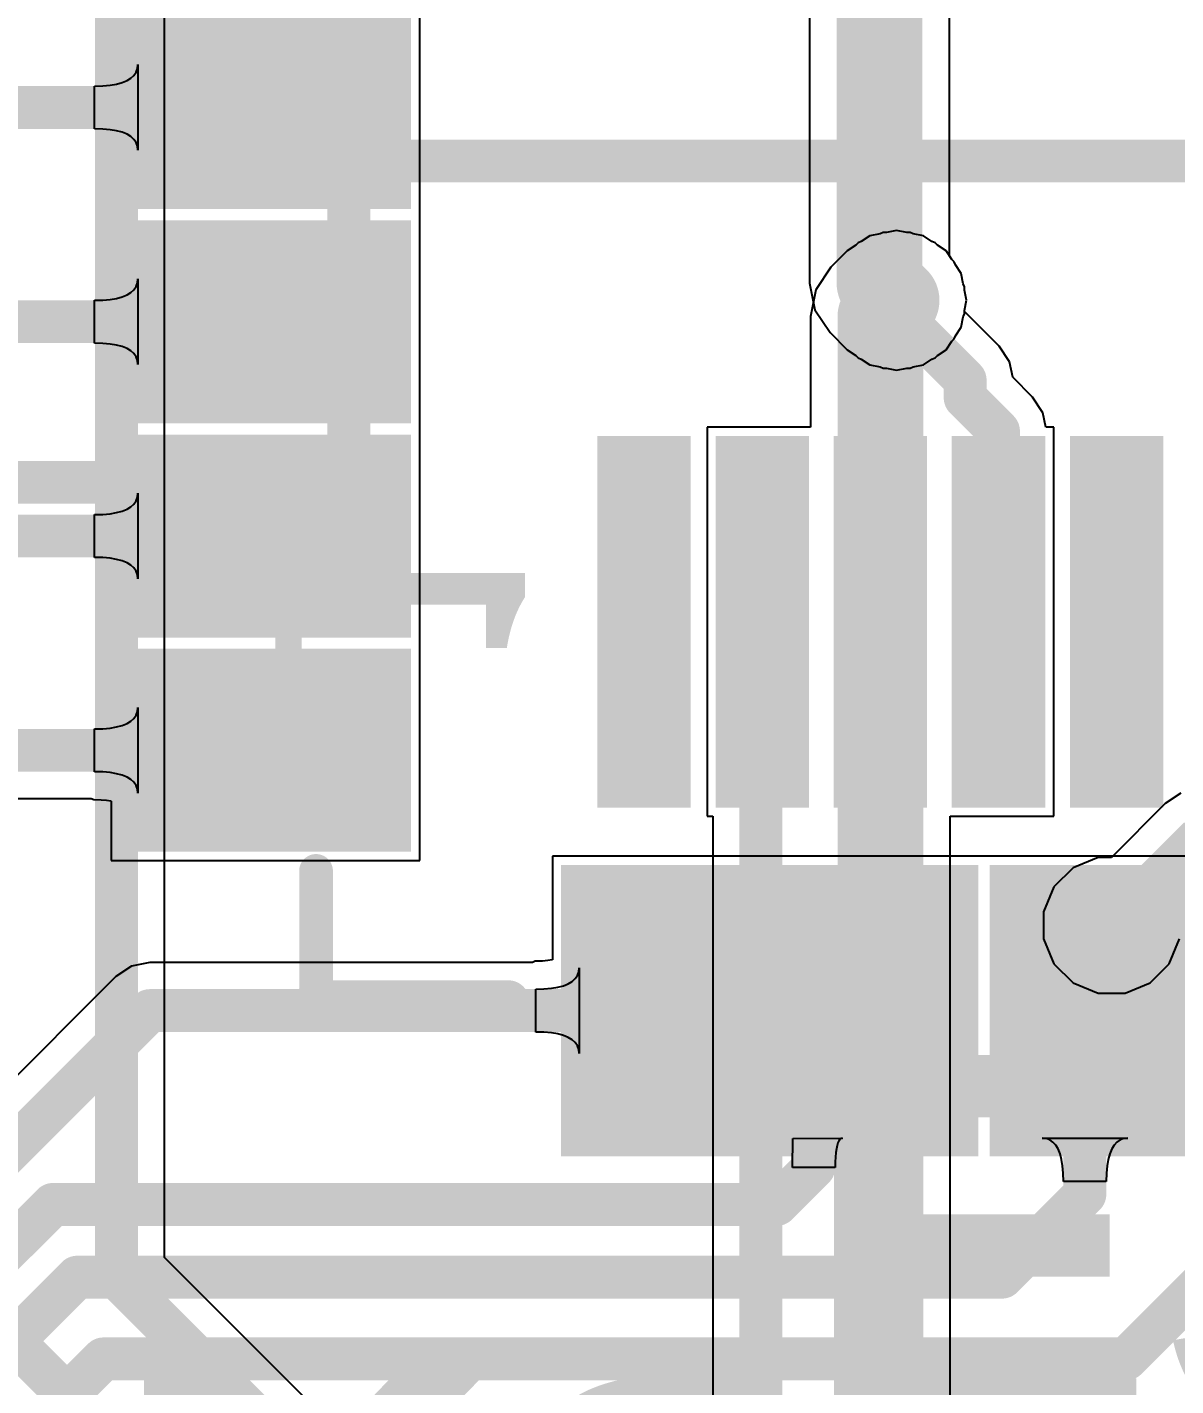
# Model space of a CAD drawing. Header units: millimetres. Extents: x 263 to 304.8, y 57.6 to 115.4.
# Drawn here: x 277.63 to 284.43, y 87.52 to 95.57 of the extents above; entities that cross this region are included whole.
import ezdxf

# ---------------------------------------------------------------- set-up
doc = ezdxf.new("R2010")
doc.units = ezdxf.units.MM
for name, color, linetype in [('BottomLayer', 5, 'Continuous'), ('BottomOverlay', 54, 'Continuous'), ('BottomPaste', 16, 'Continuous'), ('BottomSolder', 6, 'Continuous'), ('TopLayer', 1, 'Continuous'), ('TopOverlay', 2, 'Continuous'), ('TopPaste', 8, 'Continuous'), ('TopSolder', 216, 'Continuous'), ('ViaHoleLayer', 16, 'Continuous')]:
    doc.layers.add(name, color=color, linetype=linetype)
doc.styles.add('Arial', font='arialbd.ttf', dxfattribs={"height": 0.2})

# ---------------------------------------------------------------- blocks, each defined once
blk = doc.blocks.new('ST7789V_12P___B_3')
at = {"layer": 'BottomLayer'}
for points in [[(-1.82579772, 7.6060046), (0.17419828, 7.6060046), (0.17419828, 7.2559926), (-1.82579772, 7.2559926)], [(-1.82579772, 6.906006000000001), (0.17419828, 6.906006000000001), (0.17419828, 6.555994), (-1.82579772, 6.555994)], [(-1.82579772, 6.206004859999999), (0.17419828, 6.206004859999999), (0.17419828, 5.85599286), (-1.82579772, 5.85599286)], [(-1.82579772, 5.506003719999999), (0.17419828, 5.506003719999999), (0.17419828, 5.155991719999999), (-1.82579772, 5.155991719999999)], [(-1.82579772, 4.806005119999999), (0.17419828, 4.806005119999999), (0.17419828, 4.45599312), (-1.82579772, 4.45599312)]]:
    blk.add_hatch(color=5, dxfattribs=at).paths.add_polyline_path(points)
at = {"layer": 'BottomPaste'}
for points in [[(-1.82579772, 7.6060046), (0.17419828, 7.6060046), (0.17419828, 7.2559926), (-1.82579772, 7.2559926)], [(-1.82579772, 6.906006000000001), (0.17419828, 6.906006000000001), (0.17419828, 6.555994), (-1.82579772, 6.555994)], [(-1.82579772, 6.206004859999999), (0.17419828, 6.206004859999999), (0.17419828, 5.85599286), (-1.82579772, 5.85599286)], [(-1.82579772, 5.506003719999999), (0.17419828, 5.506003719999999), (0.17419828, 5.155991719999999), (-1.82579772, 5.155991719999999)], [(-1.82579772, 4.806005119999999), (0.17419828, 4.806005119999999), (0.17419828, 4.45599312), (-1.82579772, 4.45599312)]]:
    blk.add_hatch(color=16, dxfattribs=at).paths.add_polyline_path(points)
at = {"layer": 'BottomSolder'}
for points in [[(-1.92739772, 7.7076046), (0.27579828, 7.7076046), (0.27579828, 7.1543926), (-1.92739772, 7.1543926)], [(-1.92739772, 7.007606), (0.27579828, 7.007606), (0.27579828, 6.454394), (-1.92739772, 6.454394)], [(-1.92739772, 6.30760486), (0.27579828, 6.30760486), (0.27579828, 5.754392859999999), (-1.92739772, 5.754392859999999)], [(-1.92739772, 5.607603719999999), (0.27579828, 5.607603719999999), (0.27579828, 5.05439172), (-1.92739772, 5.05439172)], [(-1.92739772, 4.907605119999999), (0.27579828, 4.907605119999999), (0.27579828, 4.354393119999999), (-1.92739772, 4.354393119999999)]]:
    blk.add_hatch(color=6, dxfattribs=at).paths.add_polyline_path(points)
at = {"layer": 'BottomOverlay', "const_width": 0.254}
for points in [[(0, 13.51759806), (0, 9.18100018)], [(0, 9.18100018), (1.905, 9.18100018)], [(1.905, 9.18100018), (1.905, -2.18240356)]]:
    blk.add_lwpolyline(points, dxfattribs=at)
at = {"layer": 'BottomOverlay', "const_width": 0.127}
for points in [[(-0.0635, 9.18100018, 1), (0.0635, 9.18100018, 1)], [(-0.0635, 9.18100018, 1), (0.0635, 9.18100018, 1)], [(1.8415, 9.18100018, 1), (1.9685, 9.18100018, 1)], [(1.8415, 9.18100018, 1), (1.9685, 9.18100018, 1)]]:
    blk.add_lwpolyline(points, format="xyb", close=True, dxfattribs=at)
at = {"layer": 'BottomOverlay', "text_generation_flag": 2}
blk.add_text('1', height=1.524, rotation=180, dxfattribs=at).set_placement((-1.18140226, 9.6175957))
blk = doc.blocks.new('ESP32S3_WROOM_1_5')
at = {"layer": 'TopLayer'}
for points in [[(-10.07450106, -3.03749583), (-8.550501059999998, -3.03749583), (-8.550501059999998, -4.03749637), (-10.07450106, -4.03749637)], [(-10.07450106, -4.30749837), (-8.550501059999998, -4.30749837), (-8.550501059999998, -5.30749891), (-10.07450106, -5.30749891)], [(-10.07449598, -5.57749837), (-8.550495979999999, -5.57749837), (-8.550495979999999, -6.57749891), (-10.07449598, -6.57749891)], [(-10.07449852, -6.847500909999999), (-8.55049852, -6.847500909999999), (-8.55049852, -7.847501449999999), (-10.07449852, -7.847501449999999)], [(-7.459600269999999, -9.652), (-7.459600269999999, -8.128), (-6.459599729999999, -8.128), (-6.459599729999999, -9.652)], [(-6.18959773, -9.65200254), (-6.18959773, -8.12800254), (-5.18959719, -8.12800254), (-5.18959719, -9.65200254)], [(-4.919600269999999, -9.65200254), (-4.919600269999999, -8.12800254), (-3.91959973, -8.12800254), (-3.91959973, -9.65200254)]]:
    blk.add_hatch(color=1, dxfattribs=at).paths.add_polyline_path(points)
at = {"layer": 'TopPaste'}
for points in [[(-10.07450106, -3.03749583), (-8.550501059999998, -3.03749583), (-8.550501059999998, -4.03749637), (-10.07450106, -4.03749637)], [(-10.07450106, -4.30749837), (-8.550501059999998, -4.30749837), (-8.550501059999998, -5.30749891), (-10.07450106, -5.30749891)], [(-10.07449598, -5.57749837), (-8.550495979999999, -5.57749837), (-8.550495979999999, -6.57749891), (-10.07449598, -6.57749891)], [(-10.07449852, -6.847500909999999), (-8.55049852, -6.847500909999999), (-8.55049852, -7.847501449999999), (-10.07449852, -7.847501449999999)], [(-7.459600269999999, -9.652), (-7.459600269999999, -8.128), (-6.459599729999999, -8.128), (-6.459599729999999, -9.652)], [(-6.18959773, -9.65200254), (-6.18959773, -8.12800254), (-5.18959719, -8.12800254), (-5.18959719, -9.65200254)], [(-4.919600269999999, -9.65200254), (-4.919600269999999, -8.12800254), (-3.91959973, -8.12800254), (-3.91959973, -9.65200254)]]:
    blk.add_hatch(color=8, dxfattribs=at).paths.add_polyline_path(points)
at = {"layer": 'TopSolder'}
for points in [[(-10.17610106, -2.93589583), (-8.448901059999999, -2.93589583), (-8.448901059999999, -4.13909637), (-10.17610106, -4.13909637)], [(-10.17610106, -4.20589837), (-8.448901059999999, -4.20589837), (-8.448901059999999, -5.40909891), (-10.17610106, -5.40909891)], [(-10.17609598, -5.475898369999999), (-8.44889598, -5.475898369999999), (-8.44889598, -6.67909891), (-10.17609598, -6.67909891)], [(-10.17609852, -6.745900909999999), (-8.448898519999998, -6.745900909999999), (-8.448898519999998, -7.94910145), (-10.17609852, -7.94910145)], [(-7.56120027, -9.7536), (-7.56120027, -8.026399999999999), (-6.35799973, -8.026399999999999), (-6.35799973, -9.7536)], [(-6.291197729999999, -9.75360254), (-6.291197729999999, -8.02640254), (-5.087997189999999, -8.02640254), (-5.087997189999999, -9.75360254)], [(-5.02120027, -9.75360254), (-5.02120027, -8.02640254), (-3.81799973, -8.02640254), (-3.81799973, -9.75360254)]]:
    blk.add_hatch(color=216, dxfattribs=at).paths.add_polyline_path(points)
at = {"layer": 'TopOverlay'}
for points, const_width in [([(-9.01250166, -8.83750074), (-9.01250166, -8.06250102)], 0.1999996), ([(-9.01250166, -8.83750074), (-7.874002539999999, -8.83750074)], 0.254)]:
    blk.add_lwpolyline(points, dxfattribs=dict(at, const_width=const_width))
for points, const_width in [([(-9.06250156, -8.06250102, 1), (-8.96250176, -8.06250102, 1)], 0.0999998), ([(-9.07600166, -8.83750074, 1), (-8.949001659999999, -8.83750074, 1)], 0.127), ([(-9.06250156, -8.83750074, 1), (-8.96250176, -8.83750074, 1)], 0.0999998), ([(-7.93750254, -8.83750074, 1), (-7.81050254, -8.83750074, 1)], 0.127)]:
    blk.add_lwpolyline(points, format="xyb", close=True, dxfattribs=dict(at, const_width=const_width))

msp = doc.modelspace()

# ---------------------------------------------------------------- hatches: boundary and pattern name
at = {"layer": 'BottomLayer'}
h = msp.add_hatch(color=5, dxfattribs=at)
edge = h.paths.add_edge_path()
edge.add_arc((282.7782, 93.95459999999999), 0.2499995, 0, 360)
h = msp.add_hatch(color=5, dxfattribs=at)
edge = h.paths.add_edge_path()
edge.add_arc((284.05204302, 90.2502005), 0.2499995, 0, 360)
at = {"layer": 'TopLayer'}
h = msp.add_hatch(color=1, dxfattribs=at)
edge = h.paths.add_edge_path()
edge.add_arc((282.7782, 93.95459999999999), 0.2499995, 0, 360)
h = msp.add_hatch(color=1, dxfattribs=at)
edge = h.paths.add_edge_path()
edge.add_arc((284.05204302, 90.2502005), 0.2499995, 0, 360)
at = {"layer": 'ViaHoleLayer'}
h = msp.add_hatch(color=16, dxfattribs=at)
edge = h.paths.add_edge_path()
edge.add_arc((282.7782, 93.95459999999999), 0.1999996, 0, 360)
h = msp.add_hatch(color=16, dxfattribs=at)
edge = h.paths.add_edge_path()
edge.add_arc((284.05204302, 90.2502005), 0.1999996, 0, 360)

# ---------------------------------------------------------------- linework, layer by layer
at = {"layer": 'BottomLayer'}
for p, q in [((278.4402737, 88.28140077999998), (278.4402737, 103.53037714)), ((282.55025786, 94.29573724), (282.5361888, 94.28166818)), ((282.56864238, 94.30335215999999), (282.55025786, 94.29573724)), ((282.61963034, 94.33742117999999), (282.56864238, 94.30335215999999)), ((282.67977246, 94.34938457999999), (282.61963034, 94.33742117999999)), ((282.69815698, 94.3569995), (282.67977246, 94.34938457999999)), ((282.71805534, 94.3569995), (282.69815698, 94.3569995)), ((282.7782, 94.3689629), (282.71805534, 94.3569995)), ((282.83834466, 94.3569995), (282.7782, 94.3689629)), ((282.85824302, 94.3569995), (282.83834466, 94.3569995)), ((282.87662754, 94.34938457999999), (282.85824302, 94.3569995)), ((282.93676966, 94.33742117999999), (282.87662754, 94.34938457999999)), ((282.98775762, 94.30335215999999), (282.93676966, 94.33742117999999)), ((283.00614214, 94.29573724), (282.98775762, 94.30335215999999)), ((283.0202112, 94.28166818), (283.00614214, 94.29573724)), ((282.4852008399999, 94.24759916), (282.38900088, 94.1513992)), ((282.5361888, 94.28166818), (282.4852008399999, 94.24759916)), ((283.07119916, 94.24759916), (283.0202112, 94.28166818)), ((283.10526818, 94.19661119999999), (283.07119916, 94.24759916)), ((282.38900088, 94.1513992), (282.29917886, 94.01696969999999)), ((283.11933724, 94.18254214), (283.10526818, 94.19661119999999)), ((283.12695216, 94.16415762), (283.11933724, 94.18254214)), ((283.16102118, 94.11316966), (283.12695216, 94.16415762)), ((283.17298458, 94.05302753999999), (283.16102118, 94.11316966)), ((283.1805995, 94.03464302), (283.17298458, 94.05302753999999)), ((282.29917886, 94.01696969999999), (282.26763714, 93.85840003999999)), ((283.1805995, 94.01474466), (283.1805995, 94.03464302)), ((283.1925629, 93.95459999999999), (283.1805995, 94.01474466)), ((283.1805995, 93.89445534), (283.1925629, 93.95459999999999)), ((283.1805995, 93.88850919999999), (283.1805995, 93.89445534)), ((282.26763714, 93.85840003999999), (282.26763714, 93.20199799999999)), ((283.38591024, 93.68319592), (283.1805995, 93.88850919999999)), ((283.3859178599999, 93.68319084), (283.38591024, 93.68319592)), ((283.4476703399999, 93.5907704), (283.3859178599999, 93.68319084)), ((283.4660904199999, 93.49817469999999), (283.4476703399999, 93.5907704)), ((283.58342826, 93.38083432), (283.4660904199999, 93.49817469999999)), ((283.58343588, 93.38082924), (283.58342826, 93.38083432)), ((283.64518836, 93.2884088), (283.58343588, 93.38082924)), ((283.66237654, 93.20199799999999), (283.64518836, 93.2884088)), ((282.26763714, 93.20199799999999), (281.6545929, 93.20199799999999)), ((281.6545929, 93.20199799999999), (281.6545929, 90.897202)), ((283.70940718, 93.20199799999999), (283.66237654, 93.20199799999999)), ((283.70940718, 90.897202), (283.70940718, 93.20199799999999)), ((284.46302772, 91.03339172), (284.3706072799999, 90.97163923999999)), ((284.3706022, 90.97163162), (284.05156804, 90.65259999999999)), ((284.3706072799999, 90.97163923999999), (284.3706022, 90.97163162)), ((281.6545929, 90.897202), (281.68882702, 90.897202)), ((281.68882702, 90.897202), (281.68882702, 85.8397064)), ((283.0963629399999, 85.33243537999999), (283.0963629399999, 90.897202)), ((283.0963629399999, 90.897202), (283.70940718, 90.897202)), ((283.82410088, 90.59133774), (283.71090578, 90.47814263999999)), ((283.972, 90.65259999999999), (283.82410088, 90.59133774)), ((284.05156804, 90.65259999999999), (283.972, 90.65259999999999)), ((283.71090578, 90.47814263999999), (283.64964352, 90.33024352)), ((283.64964352, 90.33024352), (283.64964352, 90.17015747999999)), ((283.64964352, 90.17015747999999), (283.71090578, 90.02225836)), ((284.39318026, 90.02225836), (284.45444252, 90.17015747999999)), ((283.71090578, 90.02225836), (283.82410088, 89.90906326)), ((284.27998516, 89.90906326), (284.39318026, 90.02225836)), ((283.82410088, 89.90906326), (283.972, 89.84780099999999)), ((284.13208604, 89.84780099999999), (284.27998516, 89.90906326)), ((283.972, 89.84780099999999), (284.13208604, 89.84780099999999)), ((285.11323724, 81.60843724), (278.4402737, 88.28140077999998))]:
    msp.add_line(p, q, dxfattribs=at)
for points, const_width in [([(278.1554, 88.1634), (278.1554, 103.53038984)], 0.254), ([(282.68200004, 93.85840003999999), (282.7782, 93.95459999999999)], 0.508), ([(282.68200004, 85.16079995999999), (282.68200004, 93.85840003999999)], 0.508), ([(282.7782, 93.88803422), (282.7782, 93.95459999999999)], 0.254), ([(282.7782, 93.88803422), (283.18448062, 93.48175359999999)], 0.254), ([(283.18448062, 93.37691002), (283.18448062, 93.48175359999999)], 0.254), ([(283.18448062, 93.37691002), (283.38199864, 93.17939199999999)], 0.254), ([(283.38199864, 92.3544), (283.38199864, 93.17939199999999)], 0.254), ([(281.97370072, 92.34610182), (281.9819989, 92.3544)], 0.254), ([(281.97370072, 85.55550072), (281.97370072, 92.34610182)], 0.254), ([(284.05204302, 90.2502005), (284.57204452, 90.770202)], 0.254), ([(278.1554, 88.1634), (284.9118, 81.407)], 0.254), ([(277.495, 87.8332), (284.07306406, 81.25513593999999)], 0.254)]:
    msp.add_lwpolyline(points, dxfattribs=dict(at, const_width=const_width))
for points, const_width in [([(282.6512, 93.95459999999999, 1), (282.9052, 93.95459999999999, 1)], 0.254), ([(282.55500004, 93.85840003999999, 1), (282.80900004, 93.85840003999999, 1)], 0.254), ([(282.55500004, 93.85840003999999, 1), (282.80900004, 93.85840003999999, 1)], 0.254), ([(282.7147, 93.95459999999999, 1), (282.8417, 93.95459999999999, 1)], 0.127), ([(282.7147, 93.88803422, 1), (282.8417, 93.88803422, 1)], 0.127), ([(282.7147, 93.88803422, 1), (282.8417, 93.88803422, 1)], 0.127), ([(283.12098062, 93.48175359999999, 1), (283.24798062, 93.48175359999999, 1)], 0.127), ([(283.12098062, 93.48175359999999, 1), (283.24798062, 93.48175359999999, 1)], 0.127), ([(283.12098062, 93.37691002, 1), (283.24798062, 93.37691002, 1)], 0.127), ([(283.12098062, 93.37691002, 1), (283.24798062, 93.37691002, 1)], 0.127), ([(283.31849864, 93.17939199999999, 1), (283.44549864, 93.17939199999999, 1)], 0.127), ([(283.31849864, 93.17939199999999, 1), (283.44549864, 93.17939199999999, 1)], 0.127), ([(281.91020072, 92.34610182, 1), (282.03720072, 92.34610182, 1)], 0.127), ([(281.91020072, 92.34610182, 1), (282.03720072, 92.34610182, 1)], 0.127), ([(281.9184989, 92.3544, 1), (282.0454989, 92.3544, 1)], 0.127), ([(283.31849864, 92.3544, 1), (283.44549864, 92.3544, 1)], 0.127), ([(283.98854302, 90.2502005, 1), (284.11554302, 90.2502005, 1)], 0.127), ([(278.0919, 88.1634, 1), (278.2189, 88.1634, 1)], 0.127), ([(278.0919, 88.1634, 1), (278.2189, 88.1634, 1)], 0.127)]:
    msp.add_lwpolyline(points, format="xyb", close=True, dxfattribs=dict(at, const_width=const_width))
at = {"layer": 'TopLayer'}
for p, q in [((283.0909629, 94.21802086), (283.0909629, 105.6132)), ((282.2622371, 105.44156458), (282.2622371, 94.05619999999999)), ((279.95200042, 94.44520608), (279.95200042, 95.71520354)), ((278.27912594, 95.32747508), (278.28169642, 95.35160508)), ((278.28169642, 95.35160508), (278.28169642, 94.84360508)), ((278.21743442, 95.25635507999999), (278.24056874, 95.27032507999999)), ((278.24056874, 95.27032507999999), (278.2585620999999, 95.28683507999999)), ((278.2585620999999, 95.28683507999999), (278.2714145, 95.30588508)), ((278.2714145, 95.30588508), (278.27912594, 95.32747508)), ((278.02464842, 95.22460507999999), (278.07348754, 95.22587508)), ((278.02464842, 94.97060508), (278.02464842, 95.22460507999999)), ((278.07348754, 95.22587508), (278.1171857, 95.22968508)), ((278.1171857, 95.22968508), (278.1557429, 95.23603508)), ((278.1557429, 95.23603508), (278.18915914, 95.24492508)), ((278.18915914, 95.24492508), (278.21743442, 95.25635507999999)), ((278.07348754, 94.96933508), (278.02464842, 94.97060508)), ((278.1171857, 94.96552507999999), (278.07348754, 94.96933508)), ((278.1557429, 94.95917508), (278.1171857, 94.96552507999999)), ((278.18915914, 94.95028508), (278.1557429, 94.95917508)), ((278.21743442, 94.93885508), (278.18915914, 94.95028508)), ((278.24056874, 94.92488508), (278.21743442, 94.93885508)), ((278.2585620999999, 94.90837508), (278.24056874, 94.92488508)), ((278.2714145, 94.88932507999999), (278.2585620999999, 94.90837508)), ((278.27912594, 94.86773508), (278.2714145, 94.88932507999999)), ((278.28169642, 94.84360508), (278.27912594, 94.86773508)), ((279.95200042, 93.21000154), (279.95200042, 94.44520608)), ((283.10526818, 94.19661119999999), (283.0909629, 94.21802086)), ((283.11933724, 94.18254214), (283.10526818, 94.19661119999999)), ((283.12695216, 94.16415762), (283.11933724, 94.18254214)), ((283.16102118, 94.11316966), (283.12695216, 94.16415762)), ((278.2714145, 94.03588254), (278.27912594, 94.05747253999999)), ((278.27912594, 94.05747253999999), (278.28169642, 94.08160253999999)), ((278.28169642, 94.08160253999999), (278.28169642, 93.57360254)), ((282.2622371, 94.05619999999999), (282.29377882, 93.89763033999999)), ((283.17298712, 94.05302246), (283.16102118, 94.11316966)), ((283.1805995, 94.03464302), (283.17298712, 94.05302246)), ((278.1557429, 93.96603254), (278.18915914, 93.97492254)), ((278.18915914, 93.97492254), (278.21743442, 93.98635254)), ((278.21743442, 93.98635254), (278.24056874, 94.00032254)), ((278.24056874, 94.00032254), (278.2585620999999, 94.01683254)), ((278.2585620999999, 94.01683254), (278.2714145, 94.03588254)), ((283.1805995, 94.01475228), (283.1805995, 94.03464302)), ((283.19256544, 93.95459999999999), (283.1805995, 94.01475228)), ((278.02464842, 93.95460254), (278.07348754, 93.95587254)), ((278.02464842, 93.70060253999999), (278.02464842, 93.95460254)), ((278.07348754, 93.95587254), (278.1171857, 93.95968254)), ((278.1171857, 93.95968254), (278.1557429, 93.96603254)), ((282.29377882, 93.89763033999999), (282.38360084, 93.76320084)), ((283.1805995, 93.89444772), (283.19256544, 93.95459999999999)), ((283.1805995, 93.87455698), (283.1805995, 93.89444772)), ((283.16102118, 93.79603034), (283.17298712, 93.85617753999999)), ((283.17298712, 93.85617753999999), (283.1805995, 93.87455698)), ((282.38360084, 93.76320084), (282.4852008399999, 93.66160084)), ((283.11933724, 93.72665786), (283.12695216, 93.74504238)), ((283.12695216, 93.74504238), (283.16102118, 93.79603034)), ((278.07348754, 93.69933254), (278.02464842, 93.70060253999999)), ((278.1171857, 93.69552254), (278.07348754, 93.69933254)), ((278.1557429, 93.68917254), (278.1171857, 93.69552254)), ((278.18915914, 93.68028254), (278.1557429, 93.68917254)), ((278.21743442, 93.66885254), (278.18915914, 93.68028254)), ((278.24056874, 93.65488254), (278.21743442, 93.66885254)), ((278.2585620999999, 93.63837253999999), (278.24056874, 93.65488254)), ((282.4852008399999, 93.66160084), (282.5361888, 93.62753182)), ((283.0202112, 93.62753182), (283.07119916, 93.66160084)), ((283.07119916, 93.66160084), (283.10526818, 93.71258879999999)), ((283.10526818, 93.71258879999999), (283.11933724, 93.72665786)), ((278.2714145, 93.61932253999998), (278.2585620999999, 93.63837253999999)), ((278.27912594, 93.59773254), (278.2714145, 93.61932253999998)), ((278.28169642, 93.57360254), (278.27912594, 93.59773254)), ((282.5361888, 93.62753182), (282.55025786, 93.61346275999999)), ((282.55025786, 93.61346275999999), (282.56864238, 93.60584784)), ((282.56864238, 93.60584784), (282.61963034, 93.57177881999999)), ((282.61963034, 93.57177881999999), (282.67977754, 93.55981288)), ((282.87662246, 93.55981288), (282.93676966, 93.57177881999999)), ((282.93676966, 93.57177881999999), (282.98775762, 93.60584784)), ((282.98775762, 93.60584784), (283.00614214, 93.61346275999999)), ((283.00614214, 93.61346275999999), (283.0202112, 93.62753182)), ((282.67977754, 93.55981288), (282.69815698, 93.5522005)), ((282.69815698, 93.5522005), (282.71804772, 93.5522005)), ((282.71804772, 93.5522005), (282.7782, 93.54023456)), ((282.7782, 93.54023456), (282.83835228, 93.5522005)), ((282.83835228, 93.5522005), (282.85824302, 93.5522005)), ((282.85824302, 93.5522005), (282.87662246, 93.55981288)), ((279.9520055, 93.21000154), (279.95200042, 93.21000154)), ((279.9520055, 91.90520353999999), (279.9520055, 93.21000154)), ((278.25856718, 92.74683254), (278.27141958, 92.76588253999999)), ((278.27141958, 92.76588253999999), (278.27913102, 92.78747254)), ((278.27913102, 92.78747254), (278.2817015, 92.81160254)), ((278.2817015, 92.81160254), (278.2817015, 92.30360254)), ((278.0246535, 92.68460253999999), (278.07349262, 92.68587254)), ((278.0246535, 92.43060254), (278.0246535, 92.68460253999999)), ((278.07349262, 92.68587254), (278.11719078, 92.68968253999999)), ((278.11719078, 92.68968253999999), (278.15574798, 92.69603254)), ((278.15574798, 92.69603254), (278.18916422, 92.70492254)), ((278.18916422, 92.70492254), (278.2174395, 92.71635254)), ((278.2174395, 92.71635254), (278.24057382, 92.73032254)), ((278.24057382, 92.73032254), (278.25856718, 92.74683254)), ((278.07349262, 92.42933254), (278.0246535, 92.43060254)), ((278.11719078, 92.42552254), (278.07349262, 92.42933254)), ((278.15574798, 92.41917253999999), (278.11719078, 92.42552254)), ((278.18916422, 92.41028254), (278.15574798, 92.41917253999999)), ((278.2174395, 92.39885254), (278.18916422, 92.41028254)), ((278.24057382, 92.38488253999999), (278.2174395, 92.39885254)), ((278.25856718, 92.36837254), (278.24057382, 92.38488253999999)), ((278.27141958, 92.34932253999999), (278.25856718, 92.36837254)), ((278.27913102, 92.32773254), (278.27141958, 92.34932253999999)), ((278.2817015, 92.30360254), (278.27913102, 92.32773254)), ((279.95200296, 90.635201), (279.95200296, 91.90520353999999)), ((279.95200296, 91.90520353999999), (279.9520055, 91.90520353999999)), ((278.24057128, 91.46032), (278.25856464, 91.47682999999999)), ((278.25856464, 91.47682999999999), (278.27141704, 91.49587999999999)), ((278.27141704, 91.49587999999999), (278.27912848, 91.51747)), ((278.27912848, 91.51747), (278.28169896, 91.5416)), ((278.28169896, 91.5416), (278.28169896, 91.03359999999999)), ((278.02465096, 91.4146), (278.07349008, 91.41587)), ((278.02465096, 91.16059999999999), (278.02465096, 91.4146)), ((278.07349008, 91.41587), (278.11718824, 91.41968)), ((278.11718824, 91.41968), (278.15574544, 91.42603)), ((278.15574544, 91.42603), (278.18916168, 91.43491999999999)), ((278.18916168, 91.43491999999999), (278.21743696, 91.44635)), ((278.21743696, 91.44635), (278.24057128, 91.46032)), ((278.07349008, 91.15933), (278.02465096, 91.16059999999999)), ((278.11718824, 91.15552), (278.07349008, 91.15933)), ((278.15574544, 91.14917), (278.11718824, 91.15552)), ((278.18916168, 91.14027999999999), (278.15574544, 91.14917)), ((278.21743696, 91.12885), (278.18916168, 91.14027999999999)), ((278.24057128, 91.11488), (278.21743696, 91.12885)), ((278.25856464, 91.09836999999999), (278.24057128, 91.11488)), ((278.27141704, 91.07932), (278.25856464, 91.09836999999999)), ((278.27912848, 91.05772999999999), (278.27141704, 91.07932)), ((276.80019824, 91.00272629999999), (278.0045697199999, 91.00272629999999)), ((278.0045697199999, 91.00272629999999), (278.02036344, 90.99569812)), ((278.02036344, 90.99569812), (278.06415304, 90.9945602)), ((278.06415304, 90.9945602), (278.09660154, 90.99173064)), ((278.09660154, 90.99173064), (278.12105666, 90.9877022)), ((278.28169896, 91.03359999999999), (278.27912848, 91.05772999999999)), ((278.12105666, 90.9877022), (278.12320296, 90.9871307)), ((278.12320296, 90.9871307), (278.12320296, 90.635201)), ((278.12320296, 90.635201), (279.95200296, 90.635201)), ((282.04290048, 90.65950117999999), (280.73810248, 90.65950117999999)), ((280.73810248, 90.65950117999999), (280.73810248, 90.04556794)), ((282.04290048, 90.65949864), (282.04290048, 90.65950117999999)), ((284.54810502, 90.65949864), (282.04290048, 90.65949864)), ((278.3523643, 90.02997742), (278.2433475, 90.00829089999999)), ((278.352377, 90.02997488), (278.3523643, 90.02997742)), ((280.61946924, 90.02997488), (278.352377, 90.02997488)), ((280.63526296, 90.03700305999999), (280.61946924, 90.02997488)), ((280.67905256, 90.03814098), (280.63526296, 90.03700305999999)), ((280.71150106, 90.04097054), (280.67905256, 90.03814098)), ((280.73596126, 90.04499897999999), (280.71150106, 90.04097054)), ((280.73810248, 90.04556794), (280.73596126, 90.04499897999999)), ((278.15092198, 89.9465308), (276.2304736999999, 88.02608506)), ((278.15092706, 89.94653842), (278.15092198, 89.9465308)), ((278.2433475, 90.00829089999999), (278.15092706, 89.94653842)), ((280.87346416, 89.93433118), (280.88631656, 89.95338118)), ((280.88631656, 89.95338118), (280.894028, 89.97497118)), ((280.894028, 89.97497118), (280.89659848, 89.99910118)), ((280.89659848, 89.99910118), (280.89659848, 89.49110118)), ((280.63955048, 89.87210118), (280.6883896, 89.87337117999999)), ((280.63955048, 89.61810118), (280.63955048, 89.87210118)), ((280.6883896, 89.87337117999999), (280.73208776, 89.87718118)), ((280.73208776, 89.87718118), (280.77064496, 89.88353117999999)), ((280.77064496, 89.88353117999999), (280.8040612, 89.89242118)), ((280.8040612, 89.89242118), (280.83233648, 89.90385117999999)), ((280.83233648, 89.90385117999999), (280.8554708, 89.91782117999999)), ((280.8554708, 89.91782117999999), (280.87346416, 89.93433118)), ((280.6883896, 89.61683117999999), (280.63955048, 89.61810118)), ((280.73208776, 89.61302117999999), (280.6883896, 89.61683117999999)), ((280.77064496, 89.60667117999999), (280.73208776, 89.61302117999999)), ((280.8040612, 89.59778118), (280.77064496, 89.60667117999999)), ((280.83233648, 89.58635118), (280.8040612, 89.59778118)), ((280.8554708, 89.57238118), (280.83233648, 89.58635118)), ((280.87346416, 89.55587118), (280.8554708, 89.57238118)), ((280.88631656, 89.53682117999999), (280.87346416, 89.55587118)), ((280.894028, 89.51523118), (280.88631656, 89.53682117999999)), ((280.89659848, 89.49110118), (280.894028, 89.51523118)), ((282.16050248, 88.81570247999998), (282.16355302, 88.98614664)), ((282.16355302, 88.98614664), (282.45794664, 88.98919464)), ((282.44230786, 88.98211058), (282.43579022, 88.97339075999999)), ((282.44969164, 88.98737854), (282.44230786, 88.98211058)), ((282.45794664, 88.98919464), (282.44969164, 88.98737854)), ((283.6642028, 88.98662415999999), (283.6400728, 88.98919464)), ((283.6400728, 88.98919464), (284.1480728, 88.98919464)), ((283.6857928, 88.97891272), (283.6642028, 88.98662415999999)), ((283.7048428, 88.96606032), (283.6857928, 88.97891272)), ((284.1023527999999, 88.97891272), (284.0833028, 88.96606032)), ((284.1239428, 88.98662415999999), (284.1023527999999, 88.97891272)), ((284.1480728, 88.98919464), (284.1239428, 88.98662415999999)), ((282.41841154, 88.90399542), (282.41493682, 88.84858532)), ((282.42145446, 88.92652267999999), (282.41841154, 88.90399542)), ((282.42536352, 88.94559553999999), (282.42145446, 88.92652267999999)), ((282.43014126, 88.96121907999999), (282.42536352, 88.94559553999999)), ((282.43579022, 88.97339075999999), (282.43014126, 88.96121907999999)), ((283.7213528, 88.94806695999999), (283.7048428, 88.96606032)), ((283.7353227999999, 88.92493264), (283.7213528, 88.94806695999999)), ((283.7467528, 88.89665735999999), (283.7353227999999, 88.92493264)), ((284.0528228, 88.92493264), (284.0413928, 88.89665735999999)), ((284.0667928, 88.94806695999999), (284.0528228, 88.92493264)), ((284.0833028, 88.96606032), (284.0667928, 88.94806695999999)), ((282.41493682, 88.84858532), (282.41450248, 88.81570247999998)), ((283.7556428, 88.86324112), (283.7467528, 88.89665735999999)), ((283.7619928, 88.82468392), (283.7556428, 88.86324112)), ((283.7658028, 88.78098576), (283.7619928, 88.82468392)), ((284.0261528, 88.82468392), (284.0223428, 88.78098576)), ((284.0325028, 88.86324112), (284.0261528, 88.82468392)), ((284.0413928, 88.89665735999999), (284.0325028, 88.86324112)), ((282.41450248, 88.81570247999998), (282.16050248, 88.81570247999998)), ((283.7670728, 88.73214664), (283.7658028, 88.78098576)), ((284.0223428, 88.78098576), (284.0210728, 88.73214664)), ((284.0210728, 88.73214664), (283.7670728, 88.73214664))]:
    msp.add_line(p, q, dxfattribs=at)
for points, const_width in [([(282.6766, 94.05619999999999), (282.6766, 105.6132)], 0.508), ([(277.03781778, 95.09760508), (279.03760042, 95.09760508)], 0.254), ([(282.6766, 94.05619999999999), (282.7782, 93.95459999999999)], 0.508), ([(276.83460254, 93.82760253999999), (279.03760042, 93.82760253999999)], 0.254), ([(276.32660254, 92.55760253999999), (279.0376055, 92.55760253999999)], 0.254), ([(276.6822, 91.2876), (279.03760296, 91.2876)], 0.254), ([(283.93050148, 90.2502005), (283.9974, 90.31709902)], 0.254), ([(283.93050148, 89.74509864), (283.93050148, 90.2502005)], 0.254), ([(283.9974, 90.19555747999999), (284.05204302, 90.2502005)], 0.254), ([(274.7840072, 86.17674407999999), (278.3523643, 89.74510117999999)], 0.254), ([(278.3523643, 89.74510117999999), (281.39050148, 89.74510117999999)], 0.254), ([(282.28750248, 89.37209709999999), (282.66050402, 89.74509864)], 0.254), ([(283.8940728, 89.70866996), (283.93050148, 89.74509864)], 0.254), ([(283.8940728, 88.65613968), (283.8940728, 89.70866996)], 0.254), ([(282.28750248, 88.81570247999998), (282.28750248, 89.37209709999999)], 0.254), ([(282.0681176, 88.59631759999999), (282.28750248, 88.81570247999998)], 0.254), ([(284.1390507199999, 87.68079999999999), (285.1682384, 88.70998768)], 0.254), ([(283.40306032, 88.16512719999999), (283.8940728, 88.65613968)], 0.254), ([(275.1904072, 86.00840812), (277.77831668, 88.59631759999999)], 0.254), ([(277.77831668, 88.59631759999999), (282.0681176, 88.59631759999999)], 0.254), ([(275.5968072, 85.84007216), (277.92186224, 88.16512719999999)], 0.254), ([(277.92186224, 88.16512719999999), (283.40306032, 88.16512719999999)], 0.254), ([(276.0726, 85.67649616), (278.0769038399999, 87.68079999999999)], 0.254), ([(278.0769038399999, 87.68079999999999), (284.1390507199999, 87.68079999999999)], 0.254)]:
    msp.add_lwpolyline(points, dxfattribs=dict(at, const_width=const_width))
for points, const_width in [([(278.97410042, 95.09760508, 1), (279.10110042, 95.09760508, 1)], 0.127), ([(282.5496, 94.05619999999999, 1), (282.8036, 94.05619999999999, 1)], 0.254), ([(282.5496, 94.05619999999999, 1), (282.8036, 94.05619999999999, 1)], 0.254), ([(282.6512, 93.95459999999999, 1), (282.9052, 93.95459999999999, 1)], 0.254), ([(278.97410042, 93.82760253999999, 1), (279.10110042, 93.82760253999999, 1)], 0.127), ([(278.9741055, 92.55760253999999, 1), (279.1011055, 92.55760253999999, 1)], 0.127), ([(278.97410296, 91.2876, 1), (279.10110296, 91.2876, 1)], 0.127), ([(283.9339, 90.31709902, 1), (284.0609, 90.31709902, 1)], 0.127), ([(283.86700148, 90.2502005, 1), (283.99400148, 90.2502005, 1)], 0.127), ([(283.86700148, 90.2502005, 1), (283.99400148, 90.2502005, 1)], 0.127), ([(283.98854302, 90.2502005, 1), (284.11554302, 90.2502005, 1)], 0.127), ([(283.9339, 90.19555747999999, 1), (284.0609, 90.19555747999999, 1)], 0.127), ([(278.2888643, 89.74510117999999, 1), (278.4158643, 89.74510117999999, 1)], 0.127), ([(278.2888643, 89.74510117999999, 1), (278.4158643, 89.74510117999999, 1)], 0.127), ([(281.32700148, 89.74510117999999, 1), (281.45400148, 89.74510117999999, 1)], 0.127), ([(282.59700402, 89.74509864, 1), (282.7240040199999, 89.74509864, 1)], 0.127), ([(283.86700148, 89.74509864, 1), (283.99400148, 89.74509864, 1)], 0.127), ([(283.86700148, 89.74509864, 1), (283.99400148, 89.74509864, 1)], 0.127), ([(283.8305728, 89.70866996, 1), (283.9575728, 89.70866996, 1)], 0.127), ([(283.8305728, 89.70866996, 1), (283.9575728, 89.70866996, 1)], 0.127), ([(282.22400248, 89.37209709999999, 1), (282.35100248, 89.37209709999999, 1)], 0.127), ([(282.22400248, 89.37209709999999, 1), (282.35100248, 89.37209709999999, 1)], 0.127), ([(282.22400248, 88.81570247999998, 1), (282.35100248, 88.81570247999998, 1)], 0.127), ([(282.22400248, 88.81570247999998, 1), (282.35100248, 88.81570247999998, 1)], 0.127), ([(283.8305728, 88.65613968, 1), (283.9575728, 88.65613968, 1)], 0.127), ([(283.8305728, 88.65613968, 1), (283.9575728, 88.65613968, 1)], 0.127), ([(277.71481668, 88.59631759999999, 1), (277.84181668, 88.59631759999999, 1)], 0.127), ([(277.71481668, 88.59631759999999, 1), (277.84181668, 88.59631759999999, 1)], 0.127), ([(282.0046176, 88.59631759999999, 1), (282.1316176, 88.59631759999999, 1)], 0.127), ([(282.0046176, 88.59631759999999, 1), (282.1316176, 88.59631759999999, 1)], 0.127), ([(277.85836224, 88.16512719999999, 1), (277.98536224, 88.16512719999999, 1)], 0.127), ([(277.85836224, 88.16512719999999, 1), (277.98536224, 88.16512719999999, 1)], 0.127), ([(283.33956032, 88.16512719999999, 1), (283.46656032, 88.16512719999999, 1)], 0.127), ([(283.33956032, 88.16512719999999, 1), (283.46656032, 88.16512719999999, 1)], 0.127), ([(278.01340384, 87.68079999999999, 1), (278.14040384, 87.68079999999999, 1)], 0.127), ([(278.01340384, 87.68079999999999, 1), (278.14040384, 87.68079999999999, 1)], 0.127), ([(284.07555072, 87.68079999999999, 1), (284.20255072, 87.68079999999999, 1)], 0.127), ([(284.07555072, 87.68079999999999, 1), (284.20255072, 87.68079999999999, 1)], 0.127)]:
    msp.add_lwpolyline(points, format="xyb", close=True, dxfattribs=dict(at, const_width=const_width))

# ---------------------------------------------------------------- block references
msp.add_blockref('ESP32S3_WROOM_1_5', (288.35010148, 98.63510117999999))
at = {"rotation": 90}
msp.add_blockref('ST7789V_12P___B_3', (288.7129989, 92.87539971999999), dxfattribs=at)

# ---------------------------------------------------------------- texts
at = {"layer": 'TopOverlay', "style": 'Arial'}
for s, p in [('ESP32S3_SP', (282.194, 87.19592162)), ('KSDIY', (278.1046, 85.26990565999999))]:
    msp.add_text(s, height=2.286, rotation=360, dxfattribs=at).set_placement(p)

doc.saveas('drawing.dxf')
